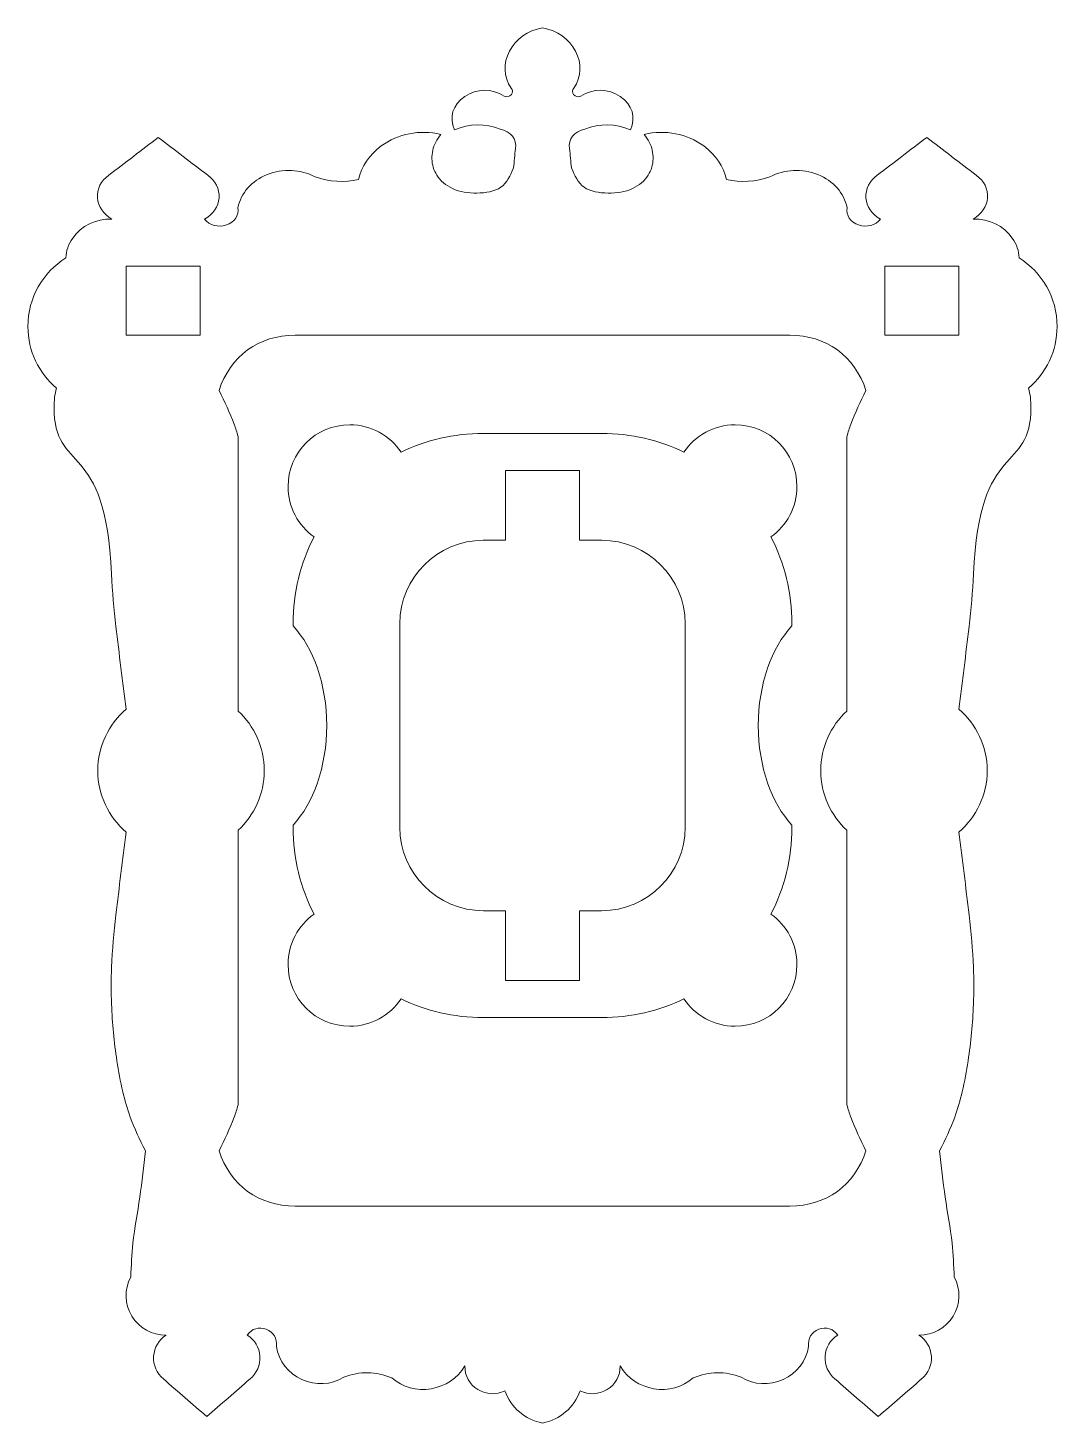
# Model space of a CAD drawing. Header units: centimetres. Extents: x -44 to 44, y -59 to 59.
# Drawn here: x -43.65 to -34.73, y -46.82 to -34.72 of the extents above; entities that cross this region are included whole.
import ezdxf

# ---------------------------------------------------------------- set-up
doc = ezdxf.new("R2010")
doc.units = ezdxf.units.CM
doc.header["$MEASUREMENT"] = 0
doc.layers.add('layer 1', color=7, linetype='Continuous')

msp = doc.modelspace()

# ---------------------------------------------------------------- linework, layer by layer
at = {"layer": 'layer 1', "color": 7, "lineweight": 9}
for points, knots in [([(-43.32345, -36.71421), (-43.52188, -36.84077), (-43.65315, -37.06043), (-43.65315, -37.31023), (-43.65315, -37.31023), (-43.65315, -37.52336), (-43.55756, -37.71452), (-43.40629, -37.84466), (-43.40629, -37.84466), (-43.41926, -37.89786), (-43.42616, -37.95341), (-43.42616, -38.01051), (-43.42616, -38.01051), (-43.42616, -38.59395), (-42.97551, -38.28212), (-42.92756, -39.45726), (-42.92756, -39.45726), (-42.92136, -39.60902), (-42.90602, -39.76031), (-42.88903, -39.91138), (-42.88903, -39.91138), (-42.86207, -40.15093), (-42.83098, -40.38992), (-42.8016, -40.62898), (-42.8016, -40.62898), (-42.95201, -40.75909), (-43.04696, -40.9497), (-43.04696, -41.16212), (-43.04696, -41.16212), (-43.04696, -41.37454), (-42.95201, -41.56515), (-42.8016, -41.69526), (-42.8016, -41.69526), (-42.83098, -41.93434), (-42.86207, -42.17333), (-42.88903, -42.41286), (-42.88903, -42.41286), (-42.90602, -42.56393), (-42.92136, -42.71522), (-42.92756, -42.86698), (-42.92756, -42.86698), (-42.93193, -42.97408), (-42.93173, -43.08139), (-42.92756, -43.1886), (-42.92756, -43.1886), (-42.92117, -43.35259), (-42.90542, -43.51626), (-42.88076, -43.67846), (-42.88076, -43.67846), (-42.86711, -43.76833), (-42.85069, -43.85775), (-42.82984, -43.94631), (-42.82984, -43.94631), (-42.81231, -44.02067), (-42.79166, -44.09438), (-42.76549, -44.16598), (-42.76549, -44.16598), (-42.72891, -44.26611), (-42.68153, -44.36203), (-42.63416, -44.45796), (-42.63416, -44.45796), (-42.6483, -44.59271), (-42.66246, -44.72745), (-42.68231, -44.86148), (-42.68231, -44.86148), (-42.70198, -44.99432), (-42.72726, -45.12647), (-42.74145, -45.25984), (-42.74145, -45.25984), (-42.7518, -45.35702), (-42.75626, -45.45486), (-42.76073, -45.55271), (-42.76073, -45.55271), (-42.81904, -45.66238), (-42.81536, -45.78656), (-42.7506, -45.89263), (-42.7506, -45.89263), (-42.68586, -45.99863), (-42.57709, -46.05868), (-42.45285, -46.0569), (-42.45285, -46.0569), (-42.51801, -46.09798), (-42.55733, -46.16421), (-42.5622, -46.24106), (-42.5622, -46.24106), (-42.56708, -46.31792), (-42.53644, -46.38859), (-42.47702, -46.43758), (-42.47702, -46.43758), (-42.3519, -46.54646), (-42.22678, -46.65536), (-42.10166, -46.76423), (-42.10166, -46.76423), (-41.97653, -46.65536), (-41.85141, -46.54646), (-41.72629, -46.43758), (-41.72629, -46.43758), (-41.66685, -46.38859), (-41.63623, -46.31792), (-41.64111, -46.24106), (-41.64111, -46.24106), (-41.64598, -46.16421), (-41.6853, -46.09798), (-41.75044, -46.0569), (-41.75044, -46.0569), (-41.7123, -46.00148), (-41.64801, -45.98171), (-41.58531, -46.00613), (-41.58531, -46.00613), (-41.52263, -46.03054), (-41.48863, -46.08859), (-41.49801, -46.15521), (-41.49801, -46.15521), (-41.47536, -46.28432), (-41.3952, -46.38806), (-41.27599, -46.44259), (-41.27599, -46.44259), (-41.15678, -46.49711), (-41.0259, -46.48991), (-40.9134, -46.42258), (-40.9134, -46.42258), (-40.77724, -46.36862), (-40.63078, -46.37061), (-40.49612, -46.42817), (-40.49612, -46.42817), (-40.40046, -46.50932), (-40.27958, -46.54292), (-40.15579, -46.52269), (-40.15579, -46.52269), (-40.032, -46.50248), (-39.92807, -46.43222), (-39.86321, -46.32486), (-39.86321, -46.32486), (-39.86333, -46.41002), (-39.82193, -46.48442), (-39.74946, -46.52914), (-39.74946, -46.52914), (-39.67701, -46.57386), (-39.59196, -46.57759), (-39.51589, -46.53928), (-39.51589, -46.53928), (-39.46215, -46.68686), (-39.34309, -46.78926), (-39.18915, -46.82033), (-39.18915, -46.82033), (-39.03521, -46.78926), (-38.91615, -46.68686), (-38.86241, -46.53928), (-38.86241, -46.53928), (-38.78633, -46.57759), (-38.70128, -46.57386), (-38.62883, -46.52914), (-38.62883, -46.52914), (-38.55636, -46.48442), (-38.51496, -46.41002), (-38.51509, -46.32486), (-38.51509, -46.32486), (-38.45023, -46.43222), (-38.3463, -46.50248), (-38.22251, -46.52269), (-38.22251, -46.52269), (-38.09871, -46.54292), (-37.97783, -46.50932), (-37.88218, -46.42817), (-37.88218, -46.42817), (-37.74752, -46.37061), (-37.60106, -46.36862), (-37.4649, -46.42258), (-37.4649, -46.42258), (-37.3524, -46.48991), (-37.22151, -46.49711), (-37.10231, -46.44259), (-37.10231, -46.44259), (-36.9831, -46.38806), (-36.90293, -46.28432), (-36.88028, -46.15521), (-36.88028, -46.15521), (-36.88967, -46.08859), (-36.85566, -46.03054), (-36.79298, -46.00613), (-36.79298, -46.00613), (-36.73028, -45.98171), (-36.666, -46.00148), (-36.62786, -46.0569), (-36.62786, -46.0569), (-36.693, -46.09798), (-36.73232, -46.16421), (-36.73718, -46.24106), (-36.73718, -46.24106), (-36.74207, -46.31792), (-36.71145, -46.38859), (-36.65201, -46.43758), (-36.65201, -46.43758), (-36.52688, -46.54646), (-36.40176, -46.65536), (-36.27664, -46.76423), (-36.27664, -46.76423), (-36.15152, -46.65536), (-36.0264, -46.54646), (-35.90128, -46.43758), (-35.90128, -46.43758), (-35.84186, -46.38859), (-35.81121, -46.31792), (-35.8161, -46.24106), (-35.8161, -46.24106), (-35.82096, -46.16421), (-35.86028, -46.09798), (-35.92545, -46.0569), (-35.92545, -46.0569), (-35.80121, -46.05868), (-35.69243, -45.99863), (-35.6277, -45.89263), (-35.6277, -45.89263), (-35.56294, -45.78656), (-35.55926, -45.66238), (-35.61756, -45.55271), (-35.61756, -45.55271), (-35.62204, -45.45486), (-35.6265, -45.35702), (-35.63685, -45.25984), (-35.63685, -45.25984), (-35.65103, -45.12647), (-35.67632, -44.99432), (-35.69599, -44.86148), (-35.69599, -44.86148), (-35.71583, -44.72745), (-35.73, -44.59271), (-35.74414, -44.45796), (-35.74414, -44.45796), (-35.69676, -44.36203), (-35.64938, -44.26611), (-35.61281, -44.16598), (-35.61281, -44.16598), (-35.58664, -44.09438), (-35.56598, -44.02067), (-35.54846, -43.94631), (-35.54846, -43.94631), (-35.52761, -43.85775), (-35.51119, -43.76833), (-35.49754, -43.67846), (-35.49754, -43.67846), (-35.47288, -43.51626), (-35.45713, -43.35259), (-35.45074, -43.1886), (-35.45074, -43.1886), (-35.44656, -43.08139), (-35.44637, -42.97408), (-35.45074, -42.86698), (-35.45074, -42.86698), (-35.45693, -42.71522), (-35.47228, -42.56393), (-35.48927, -42.41286), (-35.48927, -42.41286), (-35.51623, -42.17333), (-35.54732, -41.93434), (-35.5767, -41.69526), (-35.5767, -41.69526), (-35.42629, -41.56515), (-35.33134, -41.37454), (-35.33134, -41.16212), (-35.33134, -41.16212), (-35.33134, -40.9497), (-35.42629, -40.75909), (-35.5767, -40.62898), (-35.5767, -40.62898), (-35.54732, -40.38992), (-35.51623, -40.15093), (-35.48927, -39.91138), (-35.48927, -39.91138), (-35.47228, -39.76031), (-35.45693, -39.60902), (-35.45074, -39.45726), (-35.45074, -39.45726), (-35.40278, -38.28212), (-34.95214, -38.59395), (-34.95214, -38.01051), (-34.95214, -38.01051), (-34.95214, -37.95341), (-34.95904, -37.89786), (-34.97201, -37.84466), (-34.97201, -37.84466), (-34.82074, -37.71452), (-34.72515, -37.52336), (-34.72515, -37.31023), (-34.72515, -37.31023), (-34.72515, -37.06043), (-34.85642, -36.84077), (-35.05485, -36.71421), (-35.05485, -36.71421), (-35.05624, -36.65522), (-35.07587, -36.59668), (-35.11354, -36.54278), (-35.11354, -36.54278), (-35.18764, -36.43673), (-35.3121, -36.37671), (-35.45428, -36.37849), (-35.45428, -36.37849), (-35.37971, -36.33741), (-35.33471, -36.27116), (-35.32913, -36.19433), (-35.32913, -36.19433), (-35.32354, -36.11747), (-35.35862, -36.0468), (-35.42663, -35.99781), (-35.42663, -35.99781), (-35.5698, -35.88893), (-35.71298, -35.78003), (-35.85617, -35.67116), (-35.85617, -35.67116), (-35.99936, -35.78003), (-36.14254, -35.88893), (-36.28573, -35.99781), (-36.28573, -35.99781), (-36.35374, -36.0468), (-36.3888, -36.11747), (-36.38321, -36.19433), (-36.38321, -36.19433), (-36.37763, -36.27116), (-36.33263, -36.33741), (-36.25811, -36.37849), (-36.25811, -36.37849), (-36.30173, -36.43388), (-36.3753, -36.45366), (-36.44706, -36.42926), (-36.44706, -36.42926), (-36.51878, -36.40485), (-36.55772, -36.3468), (-36.54696, -36.28018), (-36.54696, -36.28018), (-36.57287, -36.15105), (-36.66461, -36.04733), (-36.80104, -35.9928), (-36.80104, -35.9928), (-36.93746, -35.93828), (-37.08724, -35.94548), (-37.21598, -36.01279), (-37.21598, -36.01279), (-37.33886, -36.05537), (-37.4691, -36.06311), (-37.59426, -36.03628), (-37.59426, -36.03628), (-37.61783, -35.92331), (-37.68548, -35.82176), (-37.79106, -35.74457), (-37.79106, -35.74457), (-37.93733, -35.63766), (-38.12355, -35.60158), (-38.30781, -35.64441), (-38.30781, -35.64441), (-38.29172, -35.66644), (-38.27565, -35.68845), (-38.26313, -35.71202), (-38.26313, -35.71202), (-38.23956, -35.75653), (-38.22874, -35.80663), (-38.23009, -35.85638), (-38.23009, -35.85638), (-38.23142, -35.90588), (-38.24477, -35.95504), (-38.27216, -35.99811), (-38.27216, -35.99811), (-38.30308, -36.04669), (-38.35187, -36.08751), (-38.40737, -36.11357), (-38.40737, -36.11357), (-38.47144, -36.14363), (-38.54443, -36.15409), (-38.62078, -36.15293), (-38.62078, -36.15293), (-38.69586, -36.15182), (-38.77421, -36.13943), (-38.82731, -36.10236), (-38.82731, -36.10236), (-38.88206, -36.06411), (-38.90996, -35.99957), (-38.93788, -35.93501), (-38.93788, -35.93501), (-38.94336, -35.87906), (-38.94885, -35.82311), (-38.95436, -35.76716), (-38.95436, -35.76716), (-38.96839, -35.68526), (-38.91467, -35.61703), (-38.82212, -35.5992), (-38.82212, -35.5992), (-38.69408, -35.54685), (-38.55274, -35.54882), (-38.4267, -35.60473), (-38.4267, -35.60473), (-38.37636, -35.4981), (-38.41022, -35.38656), (-38.51447, -35.31581), (-38.51447, -35.31581), (-38.61874, -35.24505), (-38.75074, -35.24393), (-38.85653, -35.31293), (-38.85653, -35.31293), (-38.87944, -35.3223), (-38.90398, -35.31692), (-38.91906, -35.29918), (-38.91906, -35.29918), (-38.93417, -35.28146), (-38.93303, -35.25938), (-38.91619, -35.24291), (-38.91619, -35.24291), (-38.85236, -35.14193), (-38.84734, -35.02665), (-38.90216, -34.92171), (-38.90216, -34.92171), (-38.95701, -34.81678), (-39.06, -34.74463), (-39.18915, -34.72067), (-39.18915, -34.72067), (-39.3183, -34.74463), (-39.42128, -34.81678), (-39.47614, -34.92171), (-39.47614, -34.92171), (-39.53096, -35.02665), (-39.52594, -35.14193), (-39.46211, -35.24291), (-39.46211, -35.24291), (-39.44526, -35.25938), (-39.44413, -35.28146), (-39.45923, -35.29918), (-39.45923, -35.29918), (-39.47432, -35.31692), (-39.49886, -35.3223), (-39.52176, -35.31293), (-39.52176, -35.31293), (-39.62756, -35.24393), (-39.75956, -35.24505), (-39.86383, -35.31581), (-39.86383, -35.31581), (-39.96808, -35.38656), (-40.00193, -35.4981), (-39.9516, -35.60473), (-39.9516, -35.60473), (-39.82556, -35.54882), (-39.68421, -35.54685), (-39.55618, -35.5992), (-39.55618, -35.5992), (-39.46363, -35.61703), (-39.40991, -35.68526), (-39.42394, -35.76716), (-39.42394, -35.76716), (-39.42945, -35.82311), (-39.43493, -35.87906), (-39.44042, -35.93501), (-39.44042, -35.93501), (-39.46834, -35.99957), (-39.49624, -36.06411), (-39.55099, -36.10236), (-39.55099, -36.10236), (-39.60409, -36.13943), (-39.68243, -36.15182), (-39.75752, -36.15293), (-39.75752, -36.15293), (-39.83387, -36.15409), (-39.90686, -36.14363), (-39.97093, -36.11357), (-39.97093, -36.11357), (-40.02643, -36.08751), (-40.07522, -36.04669), (-40.10614, -35.99811), (-40.10614, -35.99811), (-40.13353, -35.95504), (-40.14688, -35.90588), (-40.14821, -35.85638), (-40.14821, -35.85638), (-40.14956, -35.80663), (-40.13873, -35.75653), (-40.11516, -35.71202), (-40.11516, -35.71202), (-40.10265, -35.68845), (-40.08658, -35.66644), (-40.07048, -35.64441), (-40.07048, -35.64441), (-40.25475, -35.60158), (-40.44096, -35.63766), (-40.58723, -35.74457), (-40.58723, -35.74457), (-40.69281, -35.82176), (-40.76046, -35.92331), (-40.78403, -36.03628), (-40.78403, -36.03628), (-40.9092, -36.06311), (-41.03944, -36.05537), (-41.16231, -36.01279), (-41.16231, -36.01279), (-41.29106, -35.94548), (-41.44084, -35.93828), (-41.57726, -35.9928), (-41.57726, -35.9928), (-41.71369, -36.04733), (-41.80543, -36.15105), (-41.83133, -36.28018), (-41.83133, -36.28018), (-41.82058, -36.3468), (-41.85951, -36.40485), (-41.93123, -36.42926), (-41.93123, -36.42926), (-42.003, -36.45366), (-42.07656, -36.43388), (-42.12019, -36.37849), (-42.12019, -36.37849), (-42.04566, -36.33741), (-42.00066, -36.27116), (-41.99509, -36.19433), (-41.99509, -36.19433), (-41.9895, -36.11747), (-42.02456, -36.0468), (-42.09257, -35.99781), (-42.09257, -35.99781), (-42.23576, -35.88893), (-42.37894, -35.78003), (-42.52213, -35.67116), (-42.52213, -35.67116), (-42.66531, -35.78003), (-42.8085, -35.88893), (-42.95166, -35.99781), (-42.95166, -35.99781), (-43.01968, -36.0468), (-43.05476, -36.11747), (-43.04916, -36.19433), (-43.04916, -36.19433), (-43.04359, -36.27116), (-42.99859, -36.33741), (-42.92402, -36.37849), (-42.92402, -36.37849), (-43.0662, -36.37671), (-43.19066, -36.43673), (-43.26476, -36.54278), (-43.26476, -36.54278), (-43.30243, -36.59668), (-43.32206, -36.65522), (-43.32345, -36.71421)], [0, 0, 0, 0, 0.00740741, 0.00740741, 0.00740741, 0.00740741, 0.01481481, 0.01481481, 0.01481481, 0.01481481, 0.02222222, 0.02222222, 0.02222222, 0.02222222, 0.02962963, 0.02962963, 0.02962963, 0.02962963, 0.03703704, 0.03703704, 0.03703704, 0.03703704, 0.04444444, 0.04444444, 0.04444444, 0.04444444, 0.05185185, 0.05185185, 0.05185185, 0.05185185, 0.05925926, 0.05925926, 0.05925926, 0.05925926, 0.06666667, 0.06666667, 0.06666667, 0.06666667, 0.07407407, 0.07407407, 0.07407407, 0.07407407, 0.08148148, 0.08148148, 0.08148148, 0.08148148, 0.08888889, 0.08888889, 0.08888889, 0.08888889, 0.0962963, 0.0962963, 0.0962963, 0.0962963, 0.1037037, 0.1037037, 0.1037037, 0.1037037, 0.11111111, 0.11111111, 0.11111111, 0.11111111, 0.11851852, 0.11851852, 0.11851852, 0.11851852, 0.12592593, 0.12592593, 0.12592593, 0.12592593, 0.13333333, 0.13333333, 0.13333333, 0.13333333, 0.14074074, 0.14074074, 0.14074074, 0.14074074, 0.14814815, 0.14814815, 0.14814815, 0.14814815, 0.15555556, 0.15555556, 0.15555556, 0.15555556, 0.16296296, 0.16296296, 0.16296296, 0.16296296, 0.17037037, 0.17037037, 0.17037037, 0.17037037, 0.17777778, 0.17777778, 0.17777778, 0.17777778, 0.18518519, 0.18518519, 0.18518519, 0.18518519, 0.19259259, 0.19259259, 0.19259259, 0.19259259, 0.2, 0.2, 0.2, 0.2, 0.20740741, 0.20740741, 0.20740741, 0.20740741, 0.21481481, 0.21481481, 0.21481481, 0.21481481, 0.22222222, 0.22222222, 0.22222222, 0.22222222, 0.22962963, 0.22962963, 0.22962963, 0.22962963, 0.23703704, 0.23703704, 0.23703704, 0.23703704, 0.24444444, 0.24444444, 0.24444444, 0.24444444, 0.25185185, 0.25185185, 0.25185185, 0.25185185, 0.25925926, 0.25925926, 0.25925926, 0.25925926, 0.26666667, 0.26666667, 0.26666667, 0.26666667, 0.27407407, 0.27407407, 0.27407407, 0.27407407, 0.28148148, 0.28148148, 0.28148148, 0.28148148, 0.28888889, 0.28888889, 0.28888889, 0.28888889, 0.2962963, 0.2962963, 0.2962963, 0.2962963, 0.3037037, 0.3037037, 0.3037037, 0.3037037, 0.31111111, 0.31111111, 0.31111111, 0.31111111, 0.31851852, 0.31851852, 0.31851852, 0.31851852, 0.32592593, 0.32592593, 0.32592593, 0.32592593, 0.33333333, 0.33333333, 0.33333333, 0.33333333, 0.34074074, 0.34074074, 0.34074074, 0.34074074, 0.34814815, 0.34814815, 0.34814815, 0.34814815, 0.35555556, 0.35555556, 0.35555556, 0.35555556, 0.36296296, 0.36296296, 0.36296296, 0.36296296, 0.37037037, 0.37037037, 0.37037037, 0.37037037, 0.37777778, 0.37777778, 0.37777778, 0.37777778, 0.38518519, 0.38518519, 0.38518519, 0.38518519, 0.39259259, 0.39259259, 0.39259259, 0.39259259, 0.4, 0.4, 0.4, 0.4, 0.40740741, 0.40740741, 0.40740741, 0.40740741, 0.41481481, 0.41481481, 0.41481481, 0.41481481, 0.42222222, 0.42222222, 0.42222222, 0.42222222, 0.42962963, 0.42962963, 0.42962963, 0.42962963, 0.43703704, 0.43703704, 0.43703704, 0.43703704, 0.44444444, 0.44444444, 0.44444444, 0.44444444, 0.45185185, 0.45185185, 0.45185185, 0.45185185, 0.45925926, 0.45925926, 0.45925926, 0.45925926, 0.46666667, 0.46666667, 0.46666667, 0.46666667, 0.47407407, 0.47407407, 0.47407407, 0.47407407, 0.48148148, 0.48148148, 0.48148148, 0.48148148, 0.48888889, 0.48888889, 0.48888889, 0.48888889, 0.4962963, 0.4962963, 0.4962963, 0.4962963, 0.5037037, 0.5037037, 0.5037037, 0.5037037, 0.51111111, 0.51111111, 0.51111111, 0.51111111, 0.51851852, 0.51851852, 0.51851852, 0.51851852, 0.52592593, 0.52592593, 0.52592593, 0.52592593, 0.53333333, 0.53333333, 0.53333333, 0.53333333, 0.54074074, 0.54074074, 0.54074074, 0.54074074, 0.54814815, 0.54814815, 0.54814815, 0.54814815, 0.55555556, 0.55555556, 0.55555556, 0.55555556, 0.56296296, 0.56296296, 0.56296296, 0.56296296, 0.57037037, 0.57037037, 0.57037037, 0.57037037, 0.57777778, 0.57777778, 0.57777778, 0.57777778, 0.58518519, 0.58518519, 0.58518519, 0.58518519, 0.59259259, 0.59259259, 0.59259259, 0.59259259, 0.6, 0.6, 0.6, 0.6, 0.60740741, 0.60740741, 0.60740741, 0.60740741, 0.61481481, 0.61481481, 0.61481481, 0.61481481, 0.62222222, 0.62222222, 0.62222222, 0.62222222, 0.62962963, 0.62962963, 0.62962963, 0.62962963, 0.63703704, 0.63703704, 0.63703704, 0.63703704, 0.64444444, 0.64444444, 0.64444444, 0.64444444, 0.65185185, 0.65185185, 0.65185185, 0.65185185, 0.65925926, 0.65925926, 0.65925926, 0.65925926, 0.66666667, 0.66666667, 0.66666667, 0.66666667, 0.67407407, 0.67407407, 0.67407407, 0.67407407, 0.68148148, 0.68148148, 0.68148148, 0.68148148, 0.68888889, 0.68888889, 0.68888889, 0.68888889, 0.6962963, 0.6962963, 0.6962963, 0.6962963, 0.7037037, 0.7037037, 0.7037037, 0.7037037, 0.71111111, 0.71111111, 0.71111111, 0.71111111, 0.71851852, 0.71851852, 0.71851852, 0.71851852, 0.72592593, 0.72592593, 0.72592593, 0.72592593, 0.73333333, 0.73333333, 0.73333333, 0.73333333, 0.74074074, 0.74074074, 0.74074074, 0.74074074, 0.74814815, 0.74814815, 0.74814815, 0.74814815, 0.75555556, 0.75555556, 0.75555556, 0.75555556, 0.76296296, 0.76296296, 0.76296296, 0.76296296, 0.77037037, 0.77037037, 0.77037037, 0.77037037, 0.77777778, 0.77777778, 0.77777778, 0.77777778, 0.78518519, 0.78518519, 0.78518519, 0.78518519, 0.79259259, 0.79259259, 0.79259259, 0.79259259, 0.8, 0.8, 0.8, 0.8, 0.80740741, 0.80740741, 0.80740741, 0.80740741, 0.81481481, 0.81481481, 0.81481481, 0.81481481, 0.82222222, 0.82222222, 0.82222222, 0.82222222, 0.82962963, 0.82962963, 0.82962963, 0.82962963, 0.83703704, 0.83703704, 0.83703704, 0.83703704, 0.84444444, 0.84444444, 0.84444444, 0.84444444, 0.85185185, 0.85185185, 0.85185185, 0.85185185, 0.85925926, 0.85925926, 0.85925926, 0.85925926, 0.86666667, 0.86666667, 0.86666667, 0.86666667, 0.87407407, 0.87407407, 0.87407407, 0.87407407, 0.88148148, 0.88148148, 0.88148148, 0.88148148, 0.88888889, 0.88888889, 0.88888889, 0.88888889, 0.8962963, 0.8962963, 0.8962963, 0.8962963, 0.9037037, 0.9037037, 0.9037037, 0.9037037, 0.91111111, 0.91111111, 0.91111111, 0.91111111, 0.91851852, 0.91851852, 0.91851852, 0.91851852, 0.92592593, 0.92592593, 0.92592593, 0.92592593, 0.93333333, 0.93333333, 0.93333333, 0.93333333, 0.94074074, 0.94074074, 0.94074074, 0.94074074, 0.94814815, 0.94814815, 0.94814815, 0.94814815, 0.95555556, 0.95555556, 0.95555556, 0.95555556, 0.96296296, 0.96296296, 0.96296296, 0.96296296, 0.97037037, 0.97037037, 0.97037037, 0.97037037, 0.97777778, 0.97777778, 0.97777778, 0.97777778, 0.98518519, 0.98518519, 0.98518519, 0.98518519, 1, 1, 1, 1]), ([(-42.80196, -36.78632), (-42.80196, -36.78632), (-42.15911, -36.78632), (-42.15911, -36.78632), (-42.15911, -36.78632), (-42.15911, -36.78632), (-42.15911, -37.38632), (-42.15911, -37.38632), (-42.15911, -37.38632), (-42.15911, -37.38632), (-42.80196, -37.38632), (-42.80196, -37.38632), (-42.80196, -37.38632), (-42.80196, -37.38632), (-42.80196, -36.78632), (-42.80196, -36.78632)], [0, 0, 0, 0, 0.2, 0.2, 0.2, 0.2, 0.4, 0.4, 0.4, 0.4, 0.6, 0.6, 0.6, 0.6, 1, 1, 1, 1]), ([(-35.57633, -36.78632), (-35.57633, -36.78632), (-36.21919, -36.78632), (-36.21919, -36.78632), (-36.21919, -36.78632), (-36.21919, -36.78632), (-36.21919, -37.38632), (-36.21919, -37.38632), (-36.21919, -37.38632), (-36.21919, -37.38632), (-35.57633, -37.38632), (-35.57633, -37.38632), (-35.57633, -37.38632), (-35.57633, -37.38632), (-35.57633, -36.78632), (-35.57633, -36.78632)], [0, 0, 0, 0, 0.2, 0.2, 0.2, 0.2, 0.4, 0.4, 0.4, 0.4, 0.6, 0.6, 0.6, 0.6, 1, 1, 1, 1]), ([(-39.18915, -44.93792), (-39.90441, -44.93792), (-40.61968, -44.93792), (-41.33494, -44.93792), (-41.33494, -44.93792), (-41.64767, -44.93993), (-41.90066, -44.75606), (-41.99526, -44.45796), (-41.99526, -44.45796), (-41.94788, -44.36203), (-41.90051, -44.26611), (-41.86393, -44.16598), (-41.86393, -44.16598), (-41.85135, -44.13156), (-41.84006, -44.0967), (-41.82977, -44.06149), (-41.82977, -44.06149), (-41.82977, -44.06149), (-41.82977, -41.67936), (-41.82977, -41.67936), (-41.82977, -41.67936), (-41.68969, -41.54985), (-41.6022, -41.36603), (-41.6022, -41.16212), (-41.6022, -41.16212), (-41.6022, -40.95818), (-41.68969, -40.77439), (-41.82977, -40.64488), (-41.82977, -40.64488), (-41.82977, -40.64488), (-41.82977, -38.26275), (-41.82977, -38.26275), (-41.82977, -38.26275), (-41.84006, -38.22754), (-41.85135, -38.19266), (-41.86393, -38.15826), (-41.86393, -38.15826), (-41.90051, -38.05813), (-41.94788, -37.96221), (-41.99526, -37.86628), (-41.99526, -37.86628), (-41.90066, -37.56818), (-41.64767, -37.38431), (-41.33494, -37.38632), (-41.33494, -37.38632), (-40.61968, -37.38632), (-39.90441, -37.38632), (-39.18915, -37.38632), (-39.18915, -37.38632), (-38.47388, -37.38632), (-37.75862, -37.38632), (-37.04336, -37.38632), (-37.04336, -37.38632), (-36.73063, -37.38431), (-36.47764, -37.56818), (-36.38303, -37.86628), (-36.38303, -37.86628), (-36.43041, -37.96221), (-36.47779, -38.05813), (-36.51437, -38.15826), (-36.51437, -38.15826), (-36.52695, -38.19266), (-36.53824, -38.22754), (-36.54853, -38.26275), (-36.54853, -38.26275), (-36.54853, -38.26275), (-36.54853, -40.64488), (-36.54853, -40.64488), (-36.54853, -40.64488), (-36.68861, -40.77439), (-36.7761, -40.95818), (-36.7761, -41.16212), (-36.7761, -41.16212), (-36.7761, -41.36603), (-36.68861, -41.54985), (-36.54853, -41.67936), (-36.54853, -41.67936), (-36.54853, -41.67936), (-36.54853, -44.06149), (-36.54853, -44.06149), (-36.54853, -44.06149), (-36.53824, -44.0967), (-36.52695, -44.13156), (-36.51437, -44.16598), (-36.51437, -44.16598), (-36.47779, -44.26611), (-36.43041, -44.36203), (-36.38303, -44.45796), (-36.38303, -44.45796), (-36.47764, -44.75606), (-36.73063, -44.93993), (-37.04336, -44.93792), (-37.04336, -44.93792), (-37.75862, -44.93792), (-38.47388, -44.93792), (-39.18915, -44.93792)], [0, 0, 0, 0, 0.04, 0.04, 0.04, 0.04, 0.08, 0.08, 0.08, 0.08, 0.12, 0.12, 0.12, 0.12, 0.16, 0.16, 0.16, 0.16, 0.2, 0.2, 0.2, 0.2, 0.24, 0.24, 0.24, 0.24, 0.28, 0.28, 0.28, 0.28, 0.32, 0.32, 0.32, 0.32, 0.36, 0.36, 0.36, 0.36, 0.4, 0.4, 0.4, 0.4, 0.44, 0.44, 0.44, 0.44, 0.48, 0.48, 0.48, 0.48, 0.52, 0.52, 0.52, 0.52, 0.56, 0.56, 0.56, 0.56, 0.6, 0.6, 0.6, 0.6, 0.64, 0.64, 0.64, 0.64, 0.68, 0.68, 0.68, 0.68, 0.72, 0.72, 0.72, 0.72, 0.76, 0.76, 0.76, 0.76, 0.8, 0.8, 0.8, 0.8, 0.84, 0.84, 0.84, 0.84, 0.88, 0.88, 0.88, 0.88, 0.92, 0.92, 0.92, 0.92, 1, 1, 1, 1]), ([(-37.96258, -38.39983), (-37.86641, -38.25664), (-37.70297, -38.16242), (-37.51753, -38.16242), (-37.51753, -38.16242), (-37.22164, -38.16242), (-36.98181, -38.40227), (-36.98181, -38.69813), (-36.98181, -38.69813), (-36.98181, -38.87841), (-37.07083, -39.03791), (-37.20735, -39.135), (-37.20735, -39.135), (-37.09091, -39.36098), (-37.0251, -39.61712), (-37.0251, -39.88828), (-37.0251, -39.88828), (-37.0251, -39.88828), (-37.0251, -39.90739), (-37.0251, -39.90739), (-37.0251, -39.90739), (-37.20126, -40.09348), (-37.3173, -40.41058), (-37.3173, -40.77049), (-37.3173, -40.77049), (-37.3173, -41.13041), (-37.20126, -41.44751), (-37.0251, -41.63359), (-37.0251, -41.63359), (-37.0251, -41.63359), (-37.0251, -41.65273), (-37.0251, -41.65273), (-37.0251, -41.65273), (-37.0251, -41.92388), (-37.09088, -42.18004), (-37.20735, -42.40603), (-37.20735, -42.40603), (-37.07083, -42.50312), (-36.98181, -42.66261), (-36.98181, -42.84289), (-36.98181, -42.84289), (-36.98181, -43.13876), (-37.22164, -43.37861), (-37.51753, -43.37861), (-37.51753, -43.37861), (-37.70299, -43.37861), (-37.86643, -43.28438), (-37.96258, -43.1412), (-37.96258, -43.1412), (-38.17864, -43.24519), (-38.42061, -43.30354), (-38.67591, -43.30354), (-38.67591, -43.30354), (-38.67591, -43.30354), (-39.70238, -43.30354), (-39.70238, -43.30354), (-39.70238, -43.30354), (-39.95768, -43.30354), (-40.19966, -43.24519), (-40.41572, -43.1412), (-40.41572, -43.1412), (-40.51187, -43.28438), (-40.67531, -43.37861), (-40.86077, -43.37861), (-40.86077, -43.37861), (-41.15666, -43.37861), (-41.39648, -43.13876), (-41.39648, -42.84289), (-41.39648, -42.84289), (-41.39648, -42.66261), (-41.30747, -42.50312), (-41.17095, -42.40603), (-41.17095, -42.40603), (-41.28741, -42.18004), (-41.3532, -41.92388), (-41.3532, -41.65273), (-41.3532, -41.65273), (-41.3532, -41.65273), (-41.3532, -41.63359), (-41.3532, -41.63359), (-41.3532, -41.63359), (-41.17703, -41.44751), (-41.061, -41.13041), (-41.061, -40.77049), (-41.061, -40.77049), (-41.061, -40.41058), (-41.17703, -40.09348), (-41.3532, -39.90739), (-41.3532, -39.90739), (-41.3532, -39.90739), (-41.3532, -39.88828), (-41.3532, -39.88828), (-41.3532, -39.88828), (-41.3532, -39.61712), (-41.28739, -39.36098), (-41.17095, -39.135), (-41.17095, -39.135), (-41.30747, -39.03791), (-41.39648, -38.87841), (-41.39648, -38.69813), (-41.39648, -38.69813), (-41.39648, -38.40227), (-41.15666, -38.16242), (-40.86077, -38.16242), (-40.86077, -38.16242), (-40.67533, -38.16242), (-40.51189, -38.25664), (-40.41572, -38.39983), (-40.41572, -38.39983), (-40.19968, -38.29581), (-39.95771, -38.23748), (-39.70241, -38.23748), (-39.70241, -38.23748), (-39.70241, -38.23748), (-38.67589, -38.23748), (-38.67589, -38.23748), (-38.67589, -38.23748), (-38.42059, -38.23748), (-38.17862, -38.29581), (-37.96258, -38.39983)], [0, 0, 0, 0, 0.03225806, 0.03225806, 0.03225806, 0.03225806, 0.06451613, 0.06451613, 0.06451613, 0.06451613, 0.09677419, 0.09677419, 0.09677419, 0.09677419, 0.12903226, 0.12903226, 0.12903226, 0.12903226, 0.16129032, 0.16129032, 0.16129032, 0.16129032, 0.19354839, 0.19354839, 0.19354839, 0.19354839, 0.22580645, 0.22580645, 0.22580645, 0.22580645, 0.25806452, 0.25806452, 0.25806452, 0.25806452, 0.29032258, 0.29032258, 0.29032258, 0.29032258, 0.32258065, 0.32258065, 0.32258065, 0.32258065, 0.35483871, 0.35483871, 0.35483871, 0.35483871, 0.38709677, 0.38709677, 0.38709677, 0.38709677, 0.41935484, 0.41935484, 0.41935484, 0.41935484, 0.4516129, 0.4516129, 0.4516129, 0.4516129, 0.48387097, 0.48387097, 0.48387097, 0.48387097, 0.51612903, 0.51612903, 0.51612903, 0.51612903, 0.5483871, 0.5483871, 0.5483871, 0.5483871, 0.58064516, 0.58064516, 0.58064516, 0.58064516, 0.61290323, 0.61290323, 0.61290323, 0.61290323, 0.64516129, 0.64516129, 0.64516129, 0.64516129, 0.67741935, 0.67741935, 0.67741935, 0.67741935, 0.70967742, 0.70967742, 0.70967742, 0.70967742, 0.74193548, 0.74193548, 0.74193548, 0.74193548, 0.77419355, 0.77419355, 0.77419355, 0.77419355, 0.80645161, 0.80645161, 0.80645161, 0.80645161, 0.83870968, 0.83870968, 0.83870968, 0.83870968, 0.87096774, 0.87096774, 0.87096774, 0.87096774, 0.90322581, 0.90322581, 0.90322581, 0.90322581, 0.93548387, 0.93548387, 0.93548387, 0.93548387, 1, 1, 1, 1]), ([(-39.70241, -39.16384), (-39.70241, -39.16384), (-39.51058, -39.16384), (-39.51058, -39.16384), (-39.51058, -39.16384), (-39.51058, -39.16384), (-39.51058, -38.55958), (-39.51058, -38.55958), (-39.51058, -38.55958), (-39.51058, -38.55958), (-39.48915, -38.55958), (-39.48915, -38.55958), (-39.48915, -38.55958), (-39.48915, -38.55958), (-38.88915, -38.55958), (-38.88915, -38.55958), (-38.88915, -38.55958), (-38.88915, -38.55958), (-38.86772, -38.55958), (-38.86772, -38.55958), (-38.86772, -38.55958), (-38.86772, -38.55958), (-38.86772, -39.16384), (-38.86772, -39.16384), (-38.86772, -39.16384), (-38.86772, -39.16384), (-38.67589, -39.16384), (-38.67589, -39.16384), (-38.67589, -39.16384), (-38.27719, -39.16384), (-37.95146, -39.48958), (-37.95146, -39.88828), (-37.95146, -39.88828), (-37.95146, -40.47643), (-37.95146, -41.06458), (-37.95146, -41.65273), (-37.95146, -41.65273), (-37.95146, -42.05143), (-38.27721, -42.37718), (-38.67591, -42.37718), (-38.67591, -42.37718), (-38.67591, -42.37718), (-38.86772, -42.37718), (-38.86772, -42.37718), (-38.86772, -42.37718), (-38.86772, -42.37718), (-38.86772, -42.98145), (-38.86772, -42.98145), (-38.86772, -42.98145), (-38.86772, -42.98145), (-38.88915, -42.98145), (-38.88915, -42.98145), (-38.88915, -42.98145), (-38.88915, -42.98145), (-39.48915, -42.98145), (-39.48915, -42.98145), (-39.48915, -42.98145), (-39.48915, -42.98145), (-39.51058, -42.98145), (-39.51058, -42.98145), (-39.51058, -42.98145), (-39.51058, -42.98145), (-39.51058, -42.37718), (-39.51058, -42.37718), (-39.51058, -42.37718), (-39.51058, -42.37718), (-39.70238, -42.37718), (-39.70238, -42.37718), (-39.70238, -42.37718), (-40.10108, -42.37718), (-40.42684, -42.05143), (-40.42684, -41.65273), (-40.42684, -41.65273), (-40.42684, -41.06458), (-40.42684, -40.47643), (-40.42684, -39.88828), (-40.42684, -39.88828), (-40.42684, -39.48958), (-40.10111, -39.16384), (-39.70241, -39.16384)], [0, 0, 0, 0, 0.04761905, 0.04761905, 0.04761905, 0.04761905, 0.0952381, 0.0952381, 0.0952381, 0.0952381, 0.14285714, 0.14285714, 0.14285714, 0.14285714, 0.19047619, 0.19047619, 0.19047619, 0.19047619, 0.23809524, 0.23809524, 0.23809524, 0.23809524, 0.28571429, 0.28571429, 0.28571429, 0.28571429, 0.33333333, 0.33333333, 0.33333333, 0.33333333, 0.38095238, 0.38095238, 0.38095238, 0.38095238, 0.42857143, 0.42857143, 0.42857143, 0.42857143, 0.47619048, 0.47619048, 0.47619048, 0.47619048, 0.52380952, 0.52380952, 0.52380952, 0.52380952, 0.57142857, 0.57142857, 0.57142857, 0.57142857, 0.61904762, 0.61904762, 0.61904762, 0.61904762, 0.66666667, 0.66666667, 0.66666667, 0.66666667, 0.71428571, 0.71428571, 0.71428571, 0.71428571, 0.76190476, 0.76190476, 0.76190476, 0.76190476, 0.80952381, 0.80952381, 0.80952381, 0.80952381, 0.85714286, 0.85714286, 0.85714286, 0.85714286, 0.9047619, 0.9047619, 0.9047619, 0.9047619, 1, 1, 1, 1])]:
    msp.add_open_spline(points, degree=3, knots=knots, dxfattribs=at)

doc.saveas('drawing.dxf')
